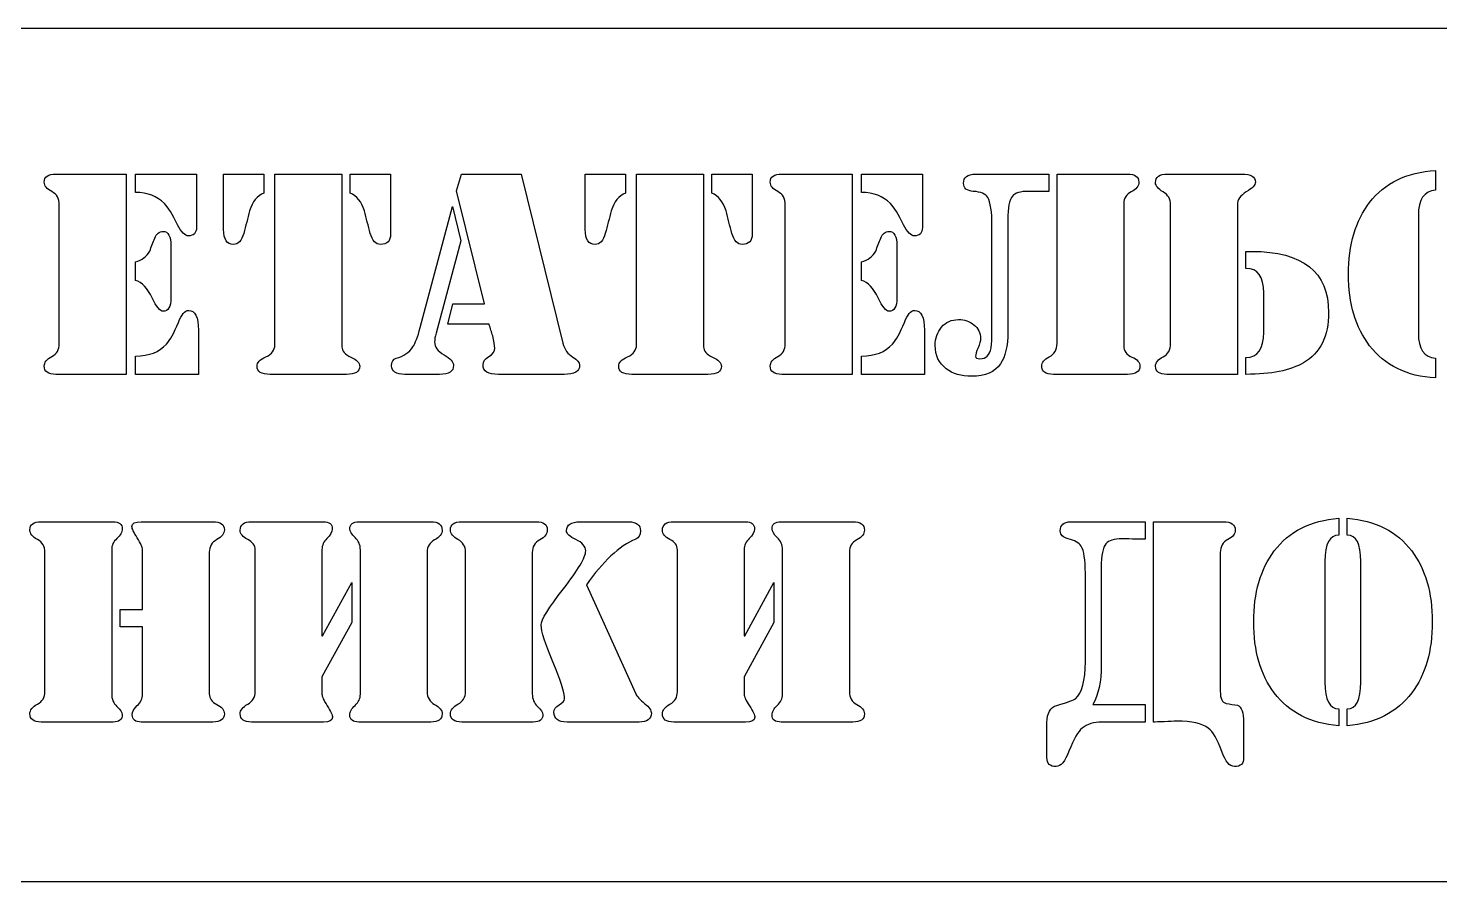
# Model space of a CAD drawing. Extents: x 0 to 345, y 0 to 54.
# Drawn here: x 156 to 245.3, y 0 to 54 of the extents above; entities that cross this region are included whole.
import ezdxf

# ---------------------------------------------------------------- set-up
doc = ezdxf.new("R2010")
doc.units = 0
doc.layers.add('Layer_1', color=7, linetype='CONTINUOUS')

msp = doc.modelspace()

# ---------------------------------------------------------------- linework, layer by layer
at = {"layer": 'Layer_1', "color": 7}
for p, q in [((9.116881, 54.000002), (335.883109, 54.000002)), ((157.75145, 44.771228), (162.203562, 44.771228)), ((162.203562, 44.771228), (162.203562, 32.101183)), ((162.80187, 43.609807), (162.80187, 44.771228)), ((162.80187, 44.771228), (166.655674, 44.771228)), ((166.655674, 44.771228), (166.655674, 41.392551)), ((168.375257, 41.269369), (168.375257, 44.771228)), ((168.375257, 44.771228), (170.909265, 44.771228)), ((170.909265, 44.771228), (170.909265, 43.574614)), ((171.613159, 44.771228), (175.854103, 44.771228)), ((171.613159, 33.966497), (171.613159, 44.771228)), ((171.613159, 44.771228), (171.613159, 44.771228)), ((175.854103, 44.771228), (175.854103, 33.843315)), ((176.382023, 44.771228), (178.933628, 44.771228)), ((176.382023, 43.574614), (176.382023, 44.771228)), ((176.382023, 44.771228), (176.382023, 44.771228)), ((178.933628, 44.771228), (178.933628, 40.987813)), ((183.109543, 43.715392), (183.426295, 44.771228)), ((183.426295, 44.771228), (187.192113, 44.771228)), ((187.192113, 44.771228), (189.831707, 34.072079)), ((191.248296, 41.269369), (191.248296, 44.771228)), ((191.248296, 44.771228), (193.782307, 44.771228)), ((193.782307, 44.771228), (193.782307, 43.574614)), ((194.486197, 44.771228), (198.727142, 44.771228)), ((194.486197, 33.966497), (194.486197, 44.771228)), ((194.486197, 44.771228), (194.486197, 44.771228)), ((198.727142, 44.771228), (198.727142, 33.843315)), ((199.255061, 44.771228), (201.806666, 44.771228)), ((199.255061, 43.574614), (199.255061, 44.771228)), ((199.255061, 44.771228), (199.255061, 44.771228)), ((201.806666, 44.771228), (201.806666, 40.987813)), ((203.66937, 44.771228), (208.121482, 44.771228)), ((208.121482, 44.771228), (208.121482, 32.101183)), ((208.71979, 43.609807), (208.71979, 44.771228)), ((208.71979, 44.771228), (212.573597, 44.771228)), ((212.573597, 44.771228), (212.573597, 41.392551)), ((215.929724, 44.771214), (220.55781, 44.771214)), ((220.55781, 44.771228), (220.55781, 43.662599)), ((220.55781, 44.771214), (220.55781, 44.771228)), ((221.085729, 44.771228), (225.537844, 44.771228)), ((221.085729, 34.054482), (221.085729, 44.771228)), ((221.085729, 44.771228), (221.085729, 44.771228)), ((228.072671, 44.771228), (232.771146, 44.771228)), ((245.028478, 44.999994), (245.028478, 43.750585)), ((162.80187, 43.609807), (162.80187, 43.609807)), ((184.869272, 36.553298), (183.109543, 43.715392)), ((208.71979, 43.609807), (208.71979, 43.609807)), ((225.309078, 42.923513), (225.309078, 33.913704)), ((157.980214, 34.054482), (157.980214, 42.817931)), ((180.804298, 35.057528), (182.845583, 42.712346)), ((182.845583, 42.712346), (183.373503, 40.547879)), ((182.845583, 42.712346), (182.845583, 42.712346)), ((203.898133, 34.054482), (203.898133, 42.817931)), ((228.266241, 34.054482), (228.266241, 42.817931)), ((232.48959, 42.817931), (232.48959, 32.101183)), ((243.937446, 42.16683), (243.937446, 34.70558)), ((168.375257, 41.269369), (168.375257, 41.269369)), ((191.248296, 41.269369), (191.248296, 41.269369)), ((216.967966, 34.916733), (216.967966, 41.498119)), ((217.971009, 41.88526), (217.971009, 34.793554)), ((165.036726, 40.23113), (165.036726, 36.940436)), ((183.373503, 40.547879), (181.807344, 34.70558)), ((210.954646, 40.23113), (210.954646, 36.940436)), ((233.035106, 38.80575), (233.035106, 39.879182)), ((233.035106, 39.879182), (233.40465, 39.879182)), ((162.80187, 38.049064), (162.80187, 39.210487)), ((208.71979, 38.049064), (208.71979, 39.210487)), ((233.035106, 38.80575), (233.035106, 38.80575)), ((162.80187, 38.049064), (162.80187, 38.049064)), ((208.71979, 38.049064), (208.71979, 38.049064)), ((234.161333, 34.775969), (234.161333, 37.257188)), ((182.546431, 35.268695), (182.880779, 36.553298)), ((182.880779, 36.553298), (184.869272, 36.553298)), ((166.778856, 34.899151), (166.778856, 32.101183)), ((185.168427, 35.268695), (182.546431, 35.268695)), ((185.168427, 35.268695), (185.168427, 35.268695)), ((212.696778, 34.899151), (212.696778, 32.101183)), ((162.80187, 32.101183), (162.80187, 33.262603)), ((208.71979, 32.101183), (208.71979, 33.262603)), ((233.035106, 32.101183), (233.035106, 33.174618)), ((245.028478, 33.121825), (245.028478, 31.872419)), ((245.028478, 33.121825), (245.028478, 33.121825)), ((162.203562, 32.101183), (157.75145, 32.101183)), ((162.203562, 32.101183), (162.203562, 32.101183)), ((166.778856, 32.101183), (162.80187, 32.101183)), ((166.778856, 32.101183), (166.778856, 32.101183)), ((176.13566, 32.101183), (171.314003, 32.101183)), ((182.036111, 32.101183), (179.836448, 32.101183)), ((189.902096, 32.101183), (185.749136, 32.101183)), ((199.008698, 32.101183), (194.187045, 32.101183)), ((208.121482, 32.101183), (203.66937, 32.101183)), ((208.121482, 32.101183), (208.121482, 32.101183)), ((212.696778, 32.101183), (208.71979, 32.101183)), ((212.696778, 32.101183), (212.696778, 32.101183)), ((225.537844, 32.101183), (220.856966, 32.101183)), ((232.48959, 32.101183), (228.037478, 32.101183)), ((232.48959, 32.101183), (232.48959, 32.101183)), ((156.840648, 22.774622), (161.380746, 22.774622)), ((163.158072, 22.774622), (167.698172, 22.774622)), ((170.141731, 22.774622), (174.681831, 22.774622)), ((176.934284, 22.774622), (181.474381, 22.774622)), ((181.474381, 22.774622), (181.474381, 22.774622)), ((183.442797, 22.774622), (188.141272, 22.774622)), ((190.921643, 22.774622), (193.983571, 22.774622)), ((196.846975, 22.774622), (201.387072, 22.774622)), ((203.639525, 22.774622), (208.179625, 22.774622)), ((208.179625, 22.774622), (208.179625, 22.774622)), ((221.943451, 22.774622), (226.659522, 22.774622)), ((226.659522, 22.774622), (226.659522, 21.665993)), ((227.187441, 10.104574), (227.187441, 22.774622)), ((227.187441, 22.774622), (231.60436, 22.774622)), ((238.907794, 23.003385), (238.907794, 21.929953)), ((239.435714, 21.929953), (239.435714, 23.003385)), ((157.069412, 12.022669), (157.069412, 20.856518)), ((161.29276, 21.014893), (161.29276, 11.881897)), ((163.24606, 17.231478), (163.24606, 21.014893)), ((167.469408, 20.856518), (167.469408, 11.881897)), ((170.370495, 12.022669), (170.370495, 20.997296)), ((174.593843, 21.014893), (174.593843, 15.559735)), ((177.022269, 11.864314), (177.022269, 20.997296)), ((181.245618, 20.856518), (181.245618, 12.022669)), ((183.67156, 12.057862), (183.67156, 20.856518)), ((187.894909, 20.821322), (187.894909, 11.881897)), ((197.075739, 12.022669), (197.075739, 20.997296)), ((201.299087, 21.014893), (201.299087, 15.559735)), ((203.727513, 11.864314), (203.727513, 20.997296)), ((207.950861, 20.856518), (207.950861, 12.022669)), ((231.41079, 20.821322), (231.41079, 12.057862)), ((223.879151, 19.888668), (223.879151, 13.712023)), ((238.02793, 20.25821), (238.02793, 12.62098)), ((240.297979, 12.62098), (240.297979, 20.25821)), ((174.629039, 15.559735), (176.476753, 18.938414)), ((176.476753, 18.938414), (176.476753, 16.404406)), ((176.476753, 18.938414), (176.476753, 18.938414)), ((191.326381, 18.780037), (194.441098, 11.899507)), ((191.326381, 18.780037), (191.326381, 18.780037)), ((201.334283, 15.559735), (203.181997, 18.938414)), ((203.181997, 18.938414), (203.181997, 16.404406)), ((203.181997, 18.938414), (203.181997, 18.938414)), ((222.876105, 13.905599), (222.876105, 19.519123)), ((161.838276, 16.122847), (161.838276, 17.231478)), ((161.838276, 17.231478), (163.24606, 17.231478)), ((163.24606, 16.122847), (161.838276, 16.122847)), ((161.838276, 16.122847), (161.838276, 16.122847)), ((163.24606, 11.864314), (163.24606, 16.122847)), ((176.476753, 16.404406), (174.593843, 12.955329)), ((203.181997, 16.404406), (201.299087, 12.955329)), ((174.593843, 15.559735), (174.629039, 15.559735)), ((201.299087, 15.559735), (201.334283, 15.559735)), ((174.593843, 12.955329), (174.593843, 11.864314)), ((201.299087, 12.955329), (201.299087, 11.864314)), ((223.351231, 11.213199), (226.659522, 11.213199)), ((226.659522, 11.213199), (226.659522, 10.104574)), ((226.659522, 11.213199), (226.659522, 11.213199)), ((238.907794, 10.949237), (238.907794, 9.875805)), ((238.907794, 10.949237), (238.907794, 10.949237)), ((239.435714, 9.875805), (239.435714, 10.949237)), ((161.380746, 10.104574), (156.840648, 10.104574)), ((156.840648, 10.104574), (156.840648, 10.104574)), ((167.698172, 10.104574), (163.158072, 10.104574)), ((174.681831, 10.104574), (170.141731, 10.104574)), ((181.474381, 10.104574), (176.934284, 10.104574)), ((187.947701, 10.104574), (183.442797, 10.104574)), ((187.947701, 10.104574), (187.947701, 10.104574)), ((194.652268, 10.104574), (190.094571, 10.104574)), ((201.387072, 10.104574), (196.846975, 10.104574)), ((208.179625, 10.104574), (203.639525, 10.104574)), ((220.447681, 7.85213), (220.447681, 10.069381)), ((226.659522, 10.104574), (223.914347, 10.104574)), ((227.187441, 10.104687), (227.187441, 10.104574)), ((232.888962, 10.104574), (232.888962, 7.85213)), ((239.435714, 9.875805), (239.435714, 9.875805)), ((335.883109, 0.000002), (9.116881, 0.000002))]:
    msp.add_line(p, q, dxfattribs=at)
for points in [[(157.02996, 44.260908), (157.02996, 44.601121), (157.270457, 44.771228), (157.75145, 44.771228)], [(202.94788, 44.260908), (202.94788, 44.601121), (203.188376, 44.771228), (203.66937, 44.771228)], [(215.173041, 44.190505), (215.173041, 44.577644), (215.425269, 44.771214), (215.929724, 44.771214)], [(225.537844, 44.771228), (226.018835, 44.771228), (226.259331, 44.601121), (226.259331, 44.260908)], [(227.315988, 44.243308), (227.315988, 44.595255), (227.568216, 44.771228), (228.072671, 44.771228)], [(232.771146, 44.771228), (233.345991, 44.771228), (233.633414, 44.601121), (233.633414, 44.260908)], [(240.857922, 42.976306), (241.808173, 44.208115), (243.198359, 44.882678), (245.028478, 44.999994)], [(157.505087, 43.662599), (157.188336, 43.826842), (157.02996, 44.026278), (157.02996, 44.260908)], [(203.423007, 43.662599), (203.106255, 43.826842), (202.94788, 44.026278), (202.94788, 44.260908)], [(215.788946, 43.680182), (215.378343, 43.703646), (215.173041, 43.873753), (215.173041, 44.190505)], [(226.259331, 44.260908), (226.259331, 44.014545), (226.100955, 43.809243), (225.784204, 43.645003)], [(227.791115, 43.645003), (227.474364, 43.832707), (227.315988, 44.032142), (227.315988, 44.243308)], [(233.633414, 44.260908), (233.633414, 44.073204), (233.439844, 43.867902), (233.052705, 43.645003)], [(245.028478, 43.750585), (244.301123, 43.691928), (243.937446, 43.16401), (243.937446, 42.16683)], [(157.980214, 42.817931), (157.980214, 43.216801), (157.821838, 43.498357), (157.505087, 43.662599)], [(164.631988, 42.905917), (164.174459, 43.375177), (163.56442, 43.609807), (162.80187, 43.609807)], [(165.45906, 41.568522), (165.130578, 42.225488), (164.854887, 42.671286), (164.631988, 42.905917)], [(170.909265, 43.574614), (170.498662, 43.398641), (170.199508, 43.023232), (170.011804, 42.448386)], [(177.279484, 42.448386), (177.09178, 43.023232), (176.792626, 43.398641), (176.382023, 43.574614)], [(193.782307, 43.574614), (193.371704, 43.398641), (193.072549, 43.023232), (192.884843, 42.448386)], [(200.152522, 42.448386), (199.964818, 43.023232), (199.665665, 43.398641), (199.255061, 43.574614)], [(203.898133, 42.817931), (203.898133, 43.216801), (203.739758, 43.498357), (203.423007, 43.662599)], [(210.549908, 42.905917), (210.092379, 43.375177), (209.482339, 43.609807), (208.71979, 43.609807)], [(211.37698, 41.568522), (211.048498, 42.225488), (210.772807, 42.671286), (210.549908, 42.905917)], [(216.704006, 43.293044), (216.574959, 43.515941), (216.269939, 43.644987), (215.788946, 43.680182)], [(216.967966, 41.498119), (216.967966, 42.389715), (216.879979, 42.988023), (216.704006, 43.293044)], [(218.270165, 43.381029), (218.070728, 43.146399), (217.971009, 42.647809), (217.971009, 41.88526)], [(219.290807, 43.680182), (218.774619, 43.680182), (218.434405, 43.580464), (218.270165, 43.381029)], [(219.85392, 43.680182), (219.572363, 43.680182), (219.384659, 43.680182), (219.290807, 43.680182)], [(220.55781, 43.662599), (220.370106, 43.662599), (220.135476, 43.66846), (219.85392, 43.680182)], [(225.784204, 43.645003), (225.467453, 43.492492), (225.309078, 43.251995), (225.309078, 42.923513)], [(228.266241, 42.817931), (228.266241, 43.193339), (228.107866, 43.46903), (227.791115, 43.645003)], [(233.052705, 43.645003), (232.677295, 43.422104), (232.48959, 43.146413), (232.48959, 42.817931)], [(239.520527, 38.436205), (239.520527, 40.31325), (239.966325, 41.826617), (240.857922, 42.976306)], [(170.011804, 42.448386), (169.894488, 41.967395), (169.771308, 41.492268), (169.642263, 41.023006)], [(177.649026, 41.023006), (177.519978, 41.492268), (177.396798, 41.967395), (177.279484, 42.448386)], [(192.884843, 42.448386), (192.767529, 41.967395), (192.644348, 41.492268), (192.515301, 41.023006)], [(200.522067, 41.023006), (200.39302, 41.492268), (200.269838, 41.967395), (200.152522, 42.448386)], [(164.016084, 40.723853), (164.133398, 41.00541), (164.30937, 41.146188), (164.544, 41.146188)], [(164.544, 41.146188), (164.872484, 41.146188), (165.036726, 40.841168), (165.036726, 40.23113)], [(166.145354, 40.864631), (165.922455, 40.864631), (165.69369, 41.099262), (165.45906, 41.568522)], [(166.655674, 41.392551), (166.655674, 41.040605), (166.485567, 40.864631), (166.145354, 40.864631)], [(168.991162, 40.319116), (168.580559, 40.319116), (168.375257, 40.635867), (168.375257, 41.269369)], [(191.8642, 40.319116), (191.453597, 40.319116), (191.248296, 40.635867), (191.248296, 41.269369)], [(209.934003, 40.723853), (210.051319, 41.00541), (210.227292, 41.146188), (210.461922, 41.146188)], [(210.461922, 41.146188), (210.790405, 41.146188), (210.954646, 40.841168), (210.954646, 40.23113)], [(212.063274, 40.864631), (211.840375, 40.864631), (211.61161, 41.099262), (211.37698, 41.568522)], [(212.573597, 41.392551), (212.573597, 41.040605), (212.403489, 40.864631), (212.063274, 40.864631)], [(163.699331, 39.896781), (163.804914, 40.178338), (163.910499, 40.454028), (164.016084, 40.723853)], [(169.642263, 41.023006), (169.513215, 40.553746), (169.296182, 40.319116), (168.991162, 40.319116)], [(178.300126, 40.319116), (177.995106, 40.319116), (177.778073, 40.553746), (177.649026, 41.023006)], [(178.933628, 40.987813), (178.933628, 40.542015), (178.722461, 40.319116), (178.300126, 40.319116)], [(192.515301, 41.023006), (192.386254, 40.553746), (192.169221, 40.319116), (191.8642, 40.319116)], [(201.173165, 40.319116), (200.868145, 40.319116), (200.651112, 40.553746), (200.522067, 41.023006)], [(201.806666, 40.987813), (201.806666, 40.542015), (201.595499, 40.319116), (201.173165, 40.319116)], [(209.617251, 39.896781), (209.722836, 40.178338), (209.82842, 40.454028), (209.934003, 40.723853)], [(162.80187, 39.210487), (163.212474, 39.327802), (163.511627, 39.556566), (163.699331, 39.896781)], [(208.71979, 39.210487), (209.130393, 39.327802), (209.429547, 39.556566), (209.617251, 39.896781)], [(233.40465, 39.879182), (236.64255, 39.879182), (238.2615, 38.588714), (238.2615, 36.007779)], [(234.161333, 37.257188), (234.161333, 38.301294), (233.785924, 38.817481), (233.035106, 38.80575)], [(240.857922, 33.913704), (239.966325, 35.063393), (239.520527, 36.570893), (239.520527, 38.436205)], [(163.857706, 36.940436), (163.564419, 37.550476), (163.212474, 37.920019), (162.80187, 38.049064)], [(209.775628, 36.940436), (209.482339, 37.550476), (209.130393, 37.920019), (208.71979, 38.049064)], [(164.544, 36.095767), (164.356296, 36.095767), (164.127531, 36.377324), (163.857706, 36.940436)], [(165.036726, 36.940436), (165.036726, 36.377324), (164.872484, 36.095767), (164.544, 36.095767)], [(210.461922, 36.095767), (210.274218, 36.095767), (210.045454, 36.377324), (209.775628, 36.940436)], [(210.954646, 36.940436), (210.954646, 36.377324), (210.790405, 36.095767), (210.461922, 36.095767)], [(165.511853, 35.391874), (165.711288, 35.896331), (165.928321, 36.14856), (166.162951, 36.14856)], [(166.162951, 36.14856), (166.573554, 36.14856), (166.778856, 35.73209), (166.778856, 34.899151)], [(211.429772, 35.391874), (211.629208, 35.896331), (211.84624, 36.14856), (212.08087, 36.14856)], [(212.08087, 36.14856), (212.491476, 36.14856), (212.696778, 35.73209), (212.696778, 34.899151)], [(238.2615, 36.007779), (238.2615, 34.517877), (237.733582, 33.46204), (236.677745, 32.840269)], [(164.755167, 34.019286), (164.989799, 34.265649), (165.242028, 34.723179), (165.511853, 35.391874)], [(180.346771, 33.843315), (180.49928, 34.066214), (180.651789, 34.470952), (180.804298, 35.057528)], [(185.397191, 34.529609), (185.31507, 34.77597), (185.238815, 35.022332), (185.168427, 35.268695)], [(210.67309, 34.019286), (210.90772, 34.265649), (211.159947, 34.723179), (211.429772, 35.391874)], [(213.378119, 33.931287), (213.378119, 34.388816), (213.513032, 34.775956), (213.782857, 35.092707)], [(213.782857, 35.092707), (214.052682, 35.409458), (214.410493, 35.567834), (214.856292, 35.567834)], [(214.856292, 35.567834), (215.219969, 35.567834), (215.542586, 35.456384), (215.824142, 35.233485)], [(215.824142, 35.233485), (216.105698, 35.022317), (216.246476, 34.734895), (216.246476, 34.371217)], [(216.915173, 33.772912), (216.950368, 33.948885), (216.967966, 34.330159), (216.967966, 34.916733)], [(157.505087, 33.22741), (157.821838, 33.39165), (157.980214, 33.667341), (157.980214, 34.054482)], [(162.80187, 33.262603), (163.658272, 33.262603), (164.309371, 33.514831), (164.755167, 34.019286)], [(171.050043, 33.209811), (171.425454, 33.385784), (171.613159, 33.638013), (171.613159, 33.966497)], [(181.807344, 34.70558), (181.748687, 34.482681), (181.719359, 34.300842), (181.719359, 34.160064)], [(181.719359, 34.160064), (181.719359, 33.843313), (181.918795, 33.567623), (182.317667, 33.332992)], [(185.520373, 33.755327), (185.520373, 33.954764), (185.479312, 34.212858), (185.397191, 34.529609)], [(189.831707, 34.072079), (189.93729, 33.673207), (190.148457, 33.379918), (190.465208, 33.192214)], [(193.923085, 33.209811), (194.298493, 33.385784), (194.486197, 33.638013), (194.486197, 33.966497)], [(203.423007, 33.22741), (203.739758, 33.39165), (203.898133, 33.667341), (203.898133, 34.054482)], [(208.71979, 33.262603), (209.576191, 33.262603), (210.227291, 33.514831), (210.67309, 34.019286)], [(214.082009, 32.453114), (213.612749, 32.80506), (213.378119, 33.297784), (213.378119, 33.931287)], [(216.246476, 34.371217), (216.246476, 34.218708), (216.193684, 34.019273), (216.088101, 33.772912)], [(217.971009, 34.793554), (217.971009, 33.890227), (217.8185, 33.215664), (217.513482, 32.769866)], [(220.593006, 33.209811), (220.921488, 33.385784), (221.085729, 33.667341), (221.085729, 34.054482)], [(227.791115, 33.209811), (228.107866, 33.374053), (228.266241, 33.65561), (228.266241, 34.054482)], [(233.035106, 33.174618), (233.785924, 33.162877), (234.161333, 33.696661), (234.161333, 34.775969)], [(243.937446, 34.70558), (243.937446, 33.708401), (244.301123, 33.180482), (245.028478, 33.121825)], [(157.02996, 32.629102), (157.02996, 32.863732), (157.188336, 33.063168), (157.505087, 33.22741)], [(170.486931, 32.611505), (170.486931, 32.846136), (170.674635, 33.045571), (171.050043, 33.209811)], [(175.854103, 33.843315), (175.854103, 33.585221), (176.041808, 33.368187), (176.417216, 33.192214)], [(176.417216, 33.192214), (176.792624, 33.027974), (176.980328, 32.834405), (176.980328, 32.611505)], [(178.99178, 32.646699), (178.99178, 32.916524), (179.091497, 33.074899), (179.290932, 33.121825)], [(179.290932, 33.121825), (179.760194, 33.250872), (180.112141, 33.491369), (180.346771, 33.843315)], [(182.317667, 33.332992), (182.716539, 33.098362), (182.915975, 32.875463), (182.915975, 32.664295)], [(184.781286, 32.699491), (184.781286, 32.910659), (184.904467, 33.086632), (185.150828, 33.22741)], [(185.150828, 33.22741), (185.397191, 33.379919), (185.520373, 33.555892), (185.520373, 33.755327)], [(190.465208, 33.192214), (190.746766, 33.027974), (190.887545, 32.852001), (190.887545, 32.664295)], [(193.35997, 32.611505), (193.35997, 32.846136), (193.547675, 33.045571), (193.923085, 33.209811)], [(198.727142, 33.843315), (198.727142, 33.585221), (198.914846, 33.368187), (199.290254, 33.192214)], [(199.290254, 33.192214), (199.665665, 33.027974), (199.85337, 32.834405), (199.85337, 32.611505)], [(202.94788, 32.629102), (202.94788, 32.863732), (203.106255, 33.063168), (203.423007, 33.22741)], [(216.088101, 33.772912), (215.982516, 33.526549), (215.929724, 33.350576), (215.929724, 33.244993)], [(215.929724, 33.244993), (215.929724, 33.13941), (216.023577, 33.086618), (216.211283, 33.086618)], [(216.211283, 33.086618), (216.586691, 33.086618), (216.821321, 33.315383), (216.915173, 33.772912)], [(220.117879, 32.629102), (220.117879, 32.852001), (220.276255, 33.045571), (220.593006, 33.209811)], [(225.309078, 33.913704), (225.309078, 33.58522), (225.479185, 33.344723), (225.8194, 33.192214)], [(225.8194, 33.192214), (226.159613, 33.051436), (226.32972, 32.863732), (226.32972, 32.629102)], [(227.315988, 32.611505), (227.315988, 32.846136), (227.474364, 33.045571), (227.791115, 33.209811)], [(245.028478, 31.872419), (243.210092, 31.978002), (241.819906, 32.65843), (240.857922, 33.913704)], [(157.75145, 32.101183), (157.270457, 32.101183), (157.02996, 32.277156), (157.02996, 32.629102)], [(171.314003, 32.101183), (170.762622, 32.101183), (170.486931, 32.27129), (170.486931, 32.611505)], [(176.980328, 32.611505), (176.980328, 32.27129), (176.698772, 32.101183), (176.13566, 32.101183)], [(179.836448, 32.101183), (179.273336, 32.101183), (178.99178, 32.283021), (178.99178, 32.646699)], [(182.915975, 32.664295), (182.915975, 32.288887), (182.622687, 32.101183), (182.036111, 32.101183)], [(185.749136, 32.101183), (185.103903, 32.101183), (184.781286, 32.300619), (184.781286, 32.699491)], [(190.887545, 32.664295), (190.887545, 32.288887), (190.559062, 32.101183), (189.902096, 32.101183)], [(194.187045, 32.101183), (193.635661, 32.101183), (193.35997, 32.27129), (193.35997, 32.611505)], [(199.85337, 32.611505), (199.85337, 32.27129), (199.571813, 32.101183), (199.008698, 32.101183)], [(203.66937, 32.101183), (203.188376, 32.101183), (202.94788, 32.277156), (202.94788, 32.629102)], [(215.683364, 31.977987), (215.03813, 31.977987), (214.504346, 32.136363), (214.082009, 32.453114)], [(217.513482, 32.769866), (217.161535, 32.241947), (216.551496, 31.977987), (215.683364, 31.977987)], [(220.856966, 32.101183), (220.364241, 32.101183), (220.117879, 32.277156), (220.117879, 32.629102)], [(226.32972, 32.629102), (226.32972, 32.277156), (226.065761, 32.101183), (225.537844, 32.101183)], [(228.037478, 32.101183), (227.556485, 32.101183), (227.315988, 32.27129), (227.315988, 32.611505)], [(236.677745, 32.840269), (235.844806, 32.347545), (234.630592, 32.101183), (233.035106, 32.101183)], [(156.119159, 22.264302), (156.119159, 22.604515), (156.359655, 22.774622), (156.840648, 22.774622)], [(161.380746, 22.774622), (161.767887, 22.774622), (161.961458, 22.627978), (161.961458, 22.334691)], [(161.961458, 22.334691), (161.961458, 22.123523), (161.850008, 21.918221), (161.627109, 21.718786)], [(162.577363, 22.475469), (162.577363, 22.674904), (162.770932, 22.774622), (163.158072, 22.774622)], [(162.911711, 21.753979), (162.688812, 22.105925), (162.577363, 22.346422), (162.577363, 22.475469)], [(167.698172, 22.774622), (168.179165, 22.774622), (168.419662, 22.604515), (168.419662, 22.264302)], [(169.420241, 22.246702), (169.420241, 22.598649), (169.660738, 22.774622), (170.141731, 22.774622)], [(174.681831, 22.774622), (175.05724, 22.774622), (175.244944, 22.622112), (175.244944, 22.317091)], [(176.353572, 22.317091), (176.353572, 22.622112), (176.547142, 22.774622), (176.934284, 22.774622)], [(181.474381, 22.774622), (181.955374, 22.774622), (182.195871, 22.598649), (182.195871, 22.246702)], [(182.721307, 22.264302), (182.721307, 22.604515), (182.961803, 22.774622), (183.442797, 22.774622)], [(188.141272, 22.774622), (188.610532, 22.774622), (188.845162, 22.604515), (188.845162, 22.264302)], [(190.059375, 22.211509), (190.059375, 22.586918), (190.346798, 22.774622), (190.921643, 22.774622)], [(193.983571, 22.774622), (194.488026, 22.774622), (194.740254, 22.581052), (194.740254, 22.193913)], [(196.125485, 22.246702), (196.125485, 22.598649), (196.365982, 22.774622), (196.846975, 22.774622)], [(201.387072, 22.774622), (201.762483, 22.774622), (201.950188, 22.622112), (201.950188, 22.317091)], [(203.058816, 22.317091), (203.058816, 22.622112), (203.252385, 22.774622), (203.639525, 22.774622)], [(208.179625, 22.774622), (208.660618, 22.774622), (208.901115, 22.598649), (208.901115, 22.246702)], [(221.29235, 22.193913), (221.29235, 22.581052), (221.509383, 22.774622), (221.943451, 22.774622)], [(231.60436, 22.774622), (232.108816, 22.774622), (232.361043, 22.598649), (232.361043, 22.246702)], [(234.825224, 20.926907), (235.763747, 22.170448), (237.124603, 22.862607), (238.907794, 23.003385)], [(239.435714, 23.003385), (241.218905, 22.862607), (242.579761, 22.170448), (243.518284, 20.926907)], [(156.594285, 21.648397), (156.277534, 21.824368), (156.119159, 22.02967), (156.119159, 22.264302)], [(157.069412, 20.856518), (157.069412, 21.220195), (156.911037, 21.484155), (156.594285, 21.648397)], [(161.627109, 21.718786), (161.40421, 21.519349), (161.29276, 21.284718), (161.29276, 21.014893)], [(163.24606, 21.014893), (163.24606, 21.155671), (163.13461, 21.402033), (162.911711, 21.753979)], [(167.944535, 21.648397), (167.627784, 21.472424), (167.469408, 21.208464), (167.469408, 20.856518)], [(168.419662, 22.264302), (168.419662, 22.02967), (168.261286, 21.824368), (167.944535, 21.648397)], [(169.895368, 21.648397), (169.578617, 21.812637), (169.420241, 22.012072), (169.420241, 22.246702)], [(170.370495, 20.997296), (170.370495, 21.278852), (170.212119, 21.495886), (169.895368, 21.648397)], [(174.910595, 21.718786), (174.699427, 21.519349), (174.593843, 21.284718), (174.593843, 21.014893)], [(175.244944, 22.317091), (175.244944, 22.129387), (175.133494, 21.929952), (174.910595, 21.718786)], [(176.687921, 21.771576), (176.465021, 21.982744), (176.353572, 22.164582), (176.353572, 22.317091)], [(177.022269, 20.997296), (177.022269, 21.314047), (176.91082, 21.57214), (176.687921, 21.771576)], [(181.720744, 21.630798), (181.403993, 21.466557), (181.245618, 21.208464), (181.245618, 20.856518)], [(182.195871, 22.246702), (182.195871, 22.012072), (182.037495, 21.806771), (181.720744, 21.630798)], [(183.196433, 21.648397), (182.879682, 21.824368), (182.721307, 22.02967), (182.721307, 22.264302)], [(183.67156, 20.856518), (183.67156, 21.220195), (183.513185, 21.484155), (183.196433, 21.648397)], [(188.370035, 21.630798), (188.053284, 21.466557), (187.894909, 21.196732), (187.894909, 20.821322)], [(188.845162, 22.264302), (188.845162, 22.017939), (188.686786, 21.806771), (188.370035, 21.630798)], [(190.657683, 21.648397), (190.258811, 21.836101), (190.059375, 22.023805), (190.059375, 22.211509)], [(191.273588, 20.926907), (191.273588, 21.220194), (191.068287, 21.460691), (190.657683, 21.648397)], [(194.441098, 21.68359), (193.385262, 21.226061), (192.347022, 20.25821), (191.326381, 18.780037)], [(194.740254, 22.193913), (194.740254, 21.935819), (194.640535, 21.765711), (194.441098, 21.68359)], [(196.600612, 21.648397), (196.283861, 21.812637), (196.125485, 22.012072), (196.125485, 22.246702)], [(197.075739, 20.997296), (197.075739, 21.278852), (196.917363, 21.495886), (196.600612, 21.648397)], [(201.615839, 21.718786), (201.404671, 21.519349), (201.299087, 21.284718), (201.299087, 21.014893)], [(201.950188, 22.317091), (201.950188, 22.129387), (201.838738, 21.929952), (201.615839, 21.718786)], [(203.393164, 21.771576), (203.170265, 21.982744), (203.058816, 22.164582), (203.058816, 22.317091)], [(203.727513, 20.997296), (203.727513, 21.314047), (203.616064, 21.57214), (203.393164, 21.771576)], [(208.425988, 21.630798), (208.109237, 21.466557), (207.950861, 21.208464), (207.950861, 20.856518)], [(208.901115, 22.246702), (208.901115, 22.012072), (208.742739, 21.806771), (208.425988, 21.630798)], [(221.785073, 21.701187), (221.456591, 21.771577), (221.29235, 21.935819), (221.29235, 22.193913)], [(222.612148, 21.22606), (222.47137, 21.448959), (222.195678, 21.607335), (221.785073, 21.701187)], [(225.198949, 21.701187), (224.682761, 21.701187), (224.342546, 21.595603), (224.178306, 21.384437)], [(225.850047, 21.683604), (225.521564, 21.695326), (225.304532, 21.701187), (225.198949, 21.701187)], [(226.659522, 21.665993), (226.448354, 21.665993), (226.178529, 21.671864), (225.850047, 21.683604)], [(231.885916, 21.648397), (231.569165, 21.484155), (231.41079, 21.208463), (231.41079, 20.821322)], [(232.361043, 22.246702), (232.361043, 22.012072), (232.202668, 21.812637), (231.885916, 21.648397)], [(238.907794, 21.929953), (238.321218, 21.941694), (238.02793, 21.384446), (238.02793, 20.25821)], [(240.297979, 20.25821), (240.297979, 21.384436), (240.010557, 21.941684), (239.435714, 21.929953)], [(189.865805, 18.533677), (190.804327, 19.730291), (191.273588, 20.528035), (191.273588, 20.926907)], [(222.876105, 19.519123), (222.876105, 20.375525), (222.788119, 20.944504), (222.612148, 21.22606)], [(224.178306, 21.384437), (223.978869, 21.149807), (223.879151, 20.651217), (223.879151, 19.888668)], [(233.523025, 16.439599), (233.523025, 18.281449), (233.957092, 19.777218), (234.825224, 20.926907)], [(243.518284, 20.926907), (244.386416, 19.777218), (244.820483, 18.281449), (244.820483, 16.439599)], [(188.458024, 16.246029), (188.458024, 16.574511), (188.927284, 17.33706), (189.865805, 18.533677)], [(189.197107, 13.923182), (188.704385, 15.061143), (188.458024, 15.835425), (188.458024, 16.246029)], [(234.825224, 11.952283), (233.957092, 13.101981), (233.523025, 14.597753), (233.523025, 16.439599)], [(244.820483, 16.439599), (244.820483, 14.597753), (244.386416, 13.101981), (243.518284, 11.952283)], [(189.936194, 11.547548), (189.936194, 11.993346), (189.689832, 12.785224), (189.197107, 13.923182)], [(222.242603, 11.582741), (222.664938, 11.958153), (222.876105, 12.732439), (222.876105, 13.905599)], [(223.879151, 13.712023), (223.879151, 12.656192), (223.703178, 11.823251), (223.351231, 11.213199)], [(238.02793, 12.62098), (238.02793, 11.494763), (238.321218, 10.937515), (238.907794, 10.949237)], [(239.435714, 10.949237), (240.010557, 10.937572), (240.297979, 11.494819), (240.297979, 12.62098)], [(156.594285, 11.23081), (156.911037, 11.406785), (157.069412, 11.670738), (157.069412, 12.022669)], [(161.29276, 11.881897), (161.29276, 11.565149), (161.40421, 11.301196), (161.627109, 11.090037)], [(162.911711, 11.142813), (163.13461, 11.35399), (163.24606, 11.594491), (163.24606, 11.864314)], [(167.469408, 11.881897), (167.469408, 11.600352), (167.627784, 11.377453), (167.944535, 11.213199)], [(169.895368, 11.23081), (170.212119, 11.406785), (170.370495, 11.670738), (170.370495, 12.022669)], [(174.593843, 11.864314), (174.593843, 11.723523), (174.705293, 11.477162), (174.928192, 11.125231)], [(176.687921, 11.160424), (176.91082, 11.359861), (177.022269, 11.594491), (177.022269, 11.864314)], [(181.245618, 12.022669), (181.245618, 11.658997), (181.403993, 11.389174), (181.720744, 11.213199)], [(183.196433, 11.23081), (183.513185, 11.395044), (183.67156, 11.670728), (183.67156, 12.057862)], [(187.894909, 11.881897), (187.894909, 11.565149), (188.006358, 11.301196), (188.229257, 11.090037)], [(194.441098, 11.899507), (194.511488, 11.735254), (194.705059, 11.524086), (195.02181, 11.266003)], [(196.600612, 11.23081), (196.917363, 11.406785), (197.075739, 11.670738), (197.075739, 12.022669)], [(201.299087, 11.864314), (201.299087, 11.723523), (201.410536, 11.477162), (201.633436, 11.125231)], [(203.393164, 11.160424), (203.616064, 11.359861), (203.727513, 11.594491), (203.727513, 11.864314)], [(207.950861, 12.022669), (207.950861, 11.658997), (208.109237, 11.389174), (208.425988, 11.213199)], [(231.41079, 12.057862), (231.41079, 11.588602), (231.53397, 11.33051), (231.780331, 11.283585)], [(238.907794, 9.875805), (237.124603, 10.016596), (235.763747, 10.708755), (234.825224, 11.952283)], [(243.518284, 11.952283), (242.579761, 10.708755), (241.218905, 10.016596), (239.435714, 9.875805)], [(156.119159, 10.632499), (156.119159, 10.867119), (156.277534, 11.066557), (156.594285, 11.23081)], [(161.627109, 11.090037), (161.850008, 10.8906), (161.961458, 10.714625), (161.961458, 10.562113)], [(162.594959, 10.562113), (162.594959, 10.749809), (162.700543, 10.943376), (162.911711, 11.142813)], [(167.944535, 11.213199), (168.261286, 11.060686), (168.419662, 10.867119), (168.419662, 10.632499)], [(169.420241, 10.614888), (169.420241, 10.849528), (169.578617, 11.054835), (169.895368, 11.23081)], [(174.928192, 11.125231), (175.151091, 10.773281), (175.26254, 10.53278), (175.26254, 10.403729)], [(176.353572, 10.544502), (176.353572, 10.755679), (176.465021, 10.960987), (176.687921, 11.160424)], [(181.720744, 11.213199), (182.037495, 11.048965), (182.195871, 10.849528), (182.195871, 10.614888)], [(182.721307, 10.632499), (182.721307, 10.867119), (182.879682, 11.066557), (183.196433, 11.23081)], [(188.229257, 11.090037), (188.452156, 10.8906), (188.563606, 10.714625), (188.563606, 10.562113)], [(189.267496, 10.720496), (189.267496, 10.908192), (189.378946, 11.066566), (189.601845, 11.195617)], [(190.094571, 10.104574), (189.543188, 10.104574), (189.267496, 10.309881), (189.267496, 10.720496)], [(189.601845, 11.195617), (189.824744, 11.324649), (189.936194, 11.441959), (189.936194, 11.547548)], [(195.02181, 11.266003), (195.291635, 11.043104), (195.426548, 10.843667), (195.426548, 10.667692)], [(196.125485, 10.614888), (196.125485, 10.849528), (196.283861, 11.054835), (196.600612, 11.23081)], [(201.633436, 11.125231), (201.856335, 10.773281), (201.967784, 10.53278), (201.967784, 10.403729)], [(203.058816, 10.544502), (203.058816, 10.755679), (203.170265, 10.960987), (203.393164, 11.160424)], [(208.425988, 11.213199), (208.742739, 11.048965), (208.901115, 10.849528), (208.901115, 10.614888)], [(220.447681, 10.069381), (220.447681, 10.667692), (220.658848, 11.031373), (221.081183, 11.160424)], [(221.081183, 11.160424), (221.785075, 11.371582), (222.172215, 11.512355), (222.242603, 11.582741)], [(231.780331, 11.283585), (232.026695, 11.236661), (232.267191, 11.201468), (232.501821, 11.178006)], [(232.501821, 11.178006), (232.759915, 11.060696), (232.888962, 10.702885), (232.888962, 10.104574)], [(156.840648, 10.104574), (156.359655, 10.104574), (156.119159, 10.280549), (156.119159, 10.632499)], [(161.961458, 10.562113), (161.961458, 10.257087), (161.767887, 10.104574), (161.380746, 10.104574)], [(163.158072, 10.104574), (162.782663, 10.104574), (162.594959, 10.257087), (162.594959, 10.562113)], [(168.419662, 10.632499), (168.419662, 10.280549), (168.179165, 10.104574), (167.698172, 10.104574)], [(170.141731, 10.104574), (169.660738, 10.104574), (169.420241, 10.274679), (169.420241, 10.614888)], [(175.26254, 10.403729), (175.26254, 10.204292), (175.068971, 10.104574), (174.681831, 10.104574)], [(176.934284, 10.104574), (176.547142, 10.104574), (176.353572, 10.251217), (176.353572, 10.544502)], [(182.195871, 10.614888), (182.195871, 10.274679), (181.955374, 10.104574), (181.474381, 10.104574)], [(183.442797, 10.104574), (182.961803, 10.104574), (182.721307, 10.280549), (182.721307, 10.632499)], [(188.563606, 10.562113), (188.563606, 10.257087), (188.358304, 10.104574), (187.947701, 10.104574)], [(195.426548, 10.667692), (195.426548, 10.29228), (195.168454, 10.104574), (194.652268, 10.104574)], [(196.846975, 10.104574), (196.365982, 10.104574), (196.125485, 10.274679), (196.125485, 10.614888)], [(201.967784, 10.403729), (201.967784, 10.204292), (201.774214, 10.104574), (201.387072, 10.104574)], [(203.639525, 10.104574), (203.252385, 10.104574), (203.058816, 10.251217), (203.058816, 10.544502)], [(208.901115, 10.614888), (208.901115, 10.274679), (208.660618, 10.104574), (208.179625, 10.104574)], [(223.914347, 10.104574), (223.409891, 10.104574), (222.993422, 9.975532), (222.664938, 9.71745)], [(227.856139, 10.122185), (227.515924, 10.110519), (227.293024, 10.104687), (227.187441, 10.104687)], [(228.665614, 10.157378), (228.466177, 10.157378), (228.196352, 10.145647), (227.856139, 10.122185)], [(230.654107, 9.71745), (230.266966, 10.010735), (229.604135, 10.157378), (228.665614, 10.157378)], [(222.664938, 9.71745), (222.418576, 9.518013), (222.142886, 9.031151), (221.837866, 8.256865)], [(231.516372, 8.239254), (231.234816, 9.001819), (230.947394, 9.494551), (230.654107, 9.71745)], [(221.837866, 8.256865), (221.591504, 7.61163), (221.321679, 7.289012), (221.02839, 7.289012)], [(232.308251, 7.289012), (232.003231, 7.289012), (231.739271, 7.605759), (231.516372, 8.239254)], [(221.02839, 7.289012), (220.641251, 7.289012), (220.447681, 7.476718), (220.447681, 7.85213)], [(232.888962, 7.85213), (232.888962, 7.476718), (232.695392, 7.289012), (232.308251, 7.289012)]]:
    msp.add_open_spline(points, degree=3, dxfattribs=at)

doc.saveas('drawing.dxf')
